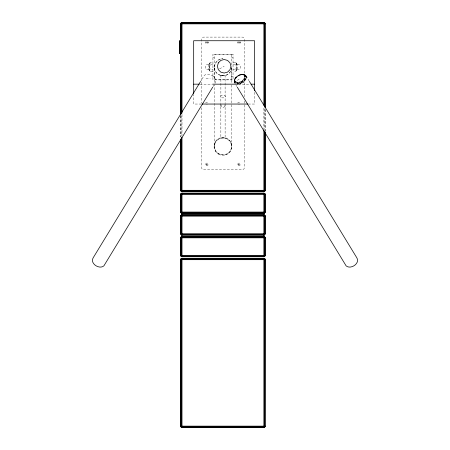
<?xml version="1.0" encoding="UTF-8"?>
<svg xmlns="http://www.w3.org/2000/svg" width="450" height="450" viewBox="0 0 450 450"><rect width="100%" height="100%" fill="white"/><g stroke="black" fill="none" stroke-linecap="round" stroke-linejoin="round"><path stroke-width="0.34" stroke-dasharray="2.25 1.69" d="M209.509 67.022L210.15 69.188L212.929 69.188M214.425 67.247C214.318 62.674 218.413 58.579 222.981 58.691A8.556 8.556 0 0 0 214.498 66.127A8.556 8.556 0 0 0 220.77 75.51A8.556 8.556 0 0 0 230.889 70.521C227.908 79.059 213.913 76.275 214.425 67.247L214.425 83.728M214.425 146.385C213.907 135.354 232.059 135.354 231.536 146.385C232.059 157.421 213.907 157.421 214.425 146.385L214.425 85.011M212.929 71.325L210.15 71.325L209.857 70.256L209.509 70.256L209.857 68.653M209.509 67.078L210.15 64.913A5.209 2.211 0 0 1 209.97 62.938L212.929 62.769M235.991 62.938A5.209 2.211 0 0 1 235.811 64.907L236.458 67.05L235.817 69.188L233.038 69.188M209.509 70.256L208.659 69.514L208.659 64.586L209.081 63.956L209.857 63.838L210.15 62.769A5.209 2.211 0 0 0 209.97 64.744L212.929 64.913M233.038 62.769L235.817 62.769L236.104 63.838L237.201 64.266L237.313 69.401L236.981 70.082L236.104 70.256L235.817 71.325L233.038 71.325M234.984 83.323L235.395 81.911L239.816 78.508M236.458 63.838L236.104 65.447M208.164 42.643C208.513 41.76 205.374 41.794 205.718 42.643M240.249 42.643C240.598 41.76 237.459 41.794 237.797 42.643M209.509 69.829L209.857 70.256M209.857 65.447L209.509 64.271L209.857 63.838M240.424 75.015L237.347 76.663L235.091 79.076C234.669 77.124 239.074 74.138 240.424 75.015L243.501 74.565L242.775 74.188L242.229 74.633L239.816 74.987L240.047 74.604M236.104 68.653L236.458 69.829L236.104 70.256M235.091 83.565C233.904 82.288 233.719 78.694 235.637 78.171L234.99 80.151L234.292 80.651L235.052 82.457L237.122 83.261L237.403 82.378C240.626 82.299 244.058 80.196 244.643 76.86L243.996 75.319L242.229 74.633M234.292 80.651L234.939 83.047M235.198 78.233L234.264 81.602L235.395 78.176M238.573 84.263C242.269 83.936 245.914 81.157 246.583 77.4C246.442 76.191 245.402 74.188 243.996 75.319M220.95 104.681C219.757 108.225 226.209 108.225 225.017 104.681M221.006 104.664L221.006 106.217M215.016 83.323C218.317 77.766 208.755 71.505 204.244 75.437L200.959 80.837M213.081 86.563L214.178 84.763M234.962 78.474L237.403 76.281L234.984 78.857M234.939 78.654L237.268 76.168L239.833 74.796L243.174 74.239M233.038 64.913L236.008 64.749M219.578 68.923L224.167 66.268M237.347 76.663L237.144 76.292L240.159 74.677M237.229 76.455L240.289 74.812L243.349 74.368M244.643 76.86L245.604 76.793L246.583 77.4M239.878 74.666L242.977 74.177L245.593 75.24L246.414 77.192C245.666 81.427 241.312 84.094 237.229 84.189M237.122 83.261C240.896 83.171 244.918 80.707 245.604 76.793L244.851 74.992L242.775 74.188M237.111 83.587C241.031 83.492 245.199 80.938 245.914 76.883L245.126 75.009M237.144 83.903C241.172 83.807 245.453 81.18 246.184 77.017L245.379 75.094M206.004 78.84L210.184 78.508M205.701 42.615L208.181 42.615M237.786 42.615L240.266 42.615M231.75 54.456L214.211 54.456L214.211 79.639L231.75 79.639L231.75 54.214M212.929 57.589L214.211 57.589M231.75 57.589L233.038 57.589M208.654 64.693C204.086 63.315 204.086 70.779 208.654 69.401M237.313 64.693C241.881 63.315 241.881 70.779 237.313 69.401M220.849 75.347L225.112 75.347L225.124 102.96M220.849 75.606L225.112 75.606M212.929 76.506L214.211 76.506M231.75 76.506L233.038 76.506M199.98 84.172L211.882 84.172M238.483 84.172L249.683 84.172M201.381 104.046L193.68 104.046L193.68 94.303M248.282 104.046L254.582 104.046L254.582 91.519M243.996 78.84L245.756 79.926M236.104 63.838L236.458 64.271M242.578 74.272L245.756 75.437L249.041 80.837M242.393 74.424L244.271 75.15L244.958 76.787C244.333 80.325 240.694 82.558 237.268 82.642L235.395 81.911L234.709 80.28M237.403 82.378L235.637 81.692L234.99 80.151M236.036 83.171L234.962 82.755L234.18 80.882M236.008 62.932L235.817 62.769A5.209 2.211 0 0 1 235.991 64.744M236.008 69.351L235.817 69.188A3.887 3.887 0 0 0 235.817 64.913M210.15 71.325L209.959 71.162A5.242 2.228 0 0 1 209.964 69.351L210.15 69.188A3.887 3.887 0 0 1 210.15 64.913M242.229 80.73L243.501 82.339M235.822 84.763L236.919 86.563M240.424 83.992L239.816 82.029M244.558 75.038L245.284 76.764C244.626 80.499 240.784 82.856 237.172 82.941L235.198 82.17L234.472 80.449M224.961 104.664L224.961 106.217M236.458 69.812L236.458 70.256M265.224 109.541L265.224 131.316M265.044 109.541L265.044 131.316M264.549 108.838L264.549 129.212M263.874 108.141L263.874 129.212M244.373 96.75L244.373 39.24A2.137 2.137 0 0 0 242.235 37.102L203.732 37.102A2.137 2.137 0 0 0 201.594 39.24L201.594 103.061M244.373 100.957L244.373 167.58A2.137 2.137 0 0 1 242.235 169.718L203.732 169.718A2.137 2.137 0 0 1 201.594 167.58L201.594 107.269M231.536 68.389L231.536 83.728M231.536 85.011L231.536 146.385A8.556 8.556 0 0 1 218.706 153.799A8.556 8.556 0 0 1 218.706 138.977A8.556 8.556 0 0 1 231.536 146.385M225.124 103.483L225.124 137.632L220.849 137.632L220.843 103.483M220.905 75.347L220.843 102.96M209.509 63.838L209.509 64.271M181.997 114.457L181.997 135.529M181.316 115.864L181.316 136.232M180.821 115.864L180.821 136.935M180.641 115.864L180.641 136.935M207.849 41.541A1.282 1.282 0 0 1 207.849 43.358A1.282 1.282 0 0 1 206.032 43.358A1.282 1.282 0 0 1 206.032 41.541M239.355 104.647A1.282 1.282 0 0 1 238.691 104.647M237.786 103.078A1.282 1.282 0 0 1 240.266 103.078M236.002 69.351A5.242 2.228 0 0 1 236.002 71.162M239.934 41.541A1.282 1.282 0 0 1 239.934 43.358A1.282 1.282 0 0 1 238.118 43.358A1.282 1.282 0 0 1 238.118 41.541M207.27 104.647A1.282 1.282 0 0 1 206.606 104.647M205.701 103.078A1.282 1.282 0 0 1 208.181 103.078M205.706 164.273C207.506 165.561 210.352 163.474 205.706 164.273M237.786 164.273C239.591 165.561 242.438 163.474 237.786 164.273M231.514 67.916L231.12 69.891A8.556 8.556 0 0 0 231.514 67.916M233.038 54.214L212.929 54.214L212.929 79.881L233.038 79.881L233.038 54.214M221.664 97.661A2.295 1.446 0 0 0 225.264 96.604A2.295 1.446 0 0 0 222.013 95.164A2.295 1.446 0 0 0 221.664 97.661M238.382 165.482A1.282 1.282 0 0 0 240.306 164.368A1.282 1.282 0 0 0 238.382 163.26A1.282 1.282 0 0 0 238.382 165.482M206.297 165.482A1.282 1.282 0 0 0 208.226 164.368A1.282 1.282 0 0 0 206.297 163.26A1.282 1.282 0 0 0 206.297 165.482M218.492 154.17A8.983 8.983 0 0 0 231.964 146.385A8.983 8.983 0 0 0 218.492 138.606A8.983 8.983 0 0 0 218.492 154.17"/><path stroke-width="0.67" d="M180.641 115.161L180.641 23.856L180.821 23.175L181.997 22.5L263.874 22.5L265.044 23.175L265.224 107.438M180.737 53.612L179.888 53.516L179.528 52.886L179.528 41.479L179.888 40.849L180.737 40.753M180.641 194.479L180.821 193.798L181.997 193.123L263.874 193.123L265.044 193.798L265.224 194.479L265.224 212.068L264.549 213.244L263.874 213.424L181.997 213.424L181.316 213.244L180.641 212.068L180.641 194.479L265.224 194.479M180.641 216.146L180.821 215.471L181.997 214.791L263.874 214.791L265.044 215.471L265.224 216.146L265.224 233.741L264.549 234.911L263.874 235.091L181.997 235.091L181.316 234.911L180.641 233.741L180.641 216.146L265.224 216.146M180.641 237.814L180.821 237.139L181.997 236.464L263.874 236.464L265.044 237.139L265.224 237.814L265.224 255.409L264.549 256.579L263.874 256.764L181.997 256.764L181.316 256.579L180.641 255.409L180.641 237.814L265.224 237.814M180.641 259.684L180.821 259.009L181.997 258.328L263.874 258.328L265.044 259.009L265.224 259.684L265.044 426.825L263.874 427.5L181.997 427.5L181.316 427.32L180.641 426.144L180.641 259.684L265.224 259.684M180.641 139.748L180.641 190.316L181.316 191.486L263.874 191.672L264.549 191.486L265.224 190.316L265.224 132.722M180.737 41.479L179.528 41.479L179.888 40.933L180.737 40.849M179.528 41.479L180.737 41.119M200.593 81.433L93.212 257.738C89.578 263.34 99.276 269.865 103.877 265.866L212.721 87.165M181.997 113.057L181.997 22.5L181.316 23.856L181.316 113.76M181.997 193.123L181.316 194.479L181.316 212.068L181.997 213.424L181.997 193.123L180.979 193.798L180.821 194.479L180.821 212.068L181.406 213.244L181.997 213.424M181.997 214.791L181.316 216.146L181.316 233.741L181.997 235.091L181.997 214.791L180.979 215.471L180.821 216.146L180.821 233.741L181.406 234.911L181.997 235.091M263.874 129.909L263.874 191.672L264.549 190.316L264.549 131.316M181.997 236.464L181.316 237.814L181.316 255.409L181.997 256.764L181.997 236.464L181.406 236.644L180.821 237.814L180.821 255.409L181.406 256.579L181.997 256.764M263.874 213.424L264.549 212.068L264.549 194.479L263.874 193.123L263.874 213.424L264.459 213.244L265.044 212.068L265.044 194.479L264.887 193.798L263.874 193.123M181.997 258.328L181.316 259.684L181.316 426.144L181.997 427.5L181.997 258.328L180.979 259.009L180.821 259.684L180.821 426.144L181.406 427.32L181.997 427.5M263.874 235.091L264.549 233.741L264.549 216.146L263.874 214.791L263.874 235.091L264.459 234.911L265.044 233.741L265.044 216.146L264.887 215.471L263.874 214.791M263.874 256.764L264.549 255.409L264.549 237.814L263.874 236.464L263.874 256.764L264.459 256.579L265.044 255.409L265.044 237.814L264.459 236.644L263.874 236.464M263.874 427.5L264.549 426.144L264.549 259.684L263.874 258.328L263.874 427.5L264.459 427.32L265.044 426.144L265.044 259.684L264.887 259.009L263.874 258.328M181.997 22.5L180.979 23.175L180.821 23.856L180.821 114.457M263.874 191.672L264.459 191.486L265.044 190.316L265.044 132.019M181.316 22.68L264.549 22.68M180.821 23.175L265.044 23.175M180.641 23.856L265.224 23.856M180.737 53.516L179.888 53.432L179.528 52.886L180.737 52.886M180.737 53.246L179.528 52.886M193.68 84.172L199.282 84.172M212.58 84.172L237.78 84.172M251.083 84.172L254.582 84.172M202.078 104.046L247.579 104.046M180.641 190.316L265.224 190.316M180.821 190.991L265.044 190.991M181.316 191.486L264.549 191.486M181.316 193.303L264.549 193.303M180.821 193.798L265.044 193.798M180.641 212.068L265.224 212.068M180.821 212.749L265.044 212.749M181.316 213.244L264.549 213.244M181.316 214.976L264.549 214.976M180.821 215.471L265.044 215.471M180.641 233.741L265.224 233.741M180.821 234.416L265.044 234.416M181.316 234.911L264.549 234.911M181.316 236.644L264.549 236.644M180.821 237.139L265.044 237.139M180.641 255.409L265.224 255.409M180.821 256.084L265.044 256.084M181.316 256.579L264.549 256.579M181.316 258.514L264.549 258.514M180.821 259.009L265.044 259.009M180.641 426.144L265.224 426.144M180.821 426.825L265.044 426.825M181.316 427.32L264.549 427.32M263.874 105.328L263.874 22.5L264.887 23.175L265.044 23.856L265.044 107.438M181.997 137.638L181.997 191.672L181.406 191.486L180.821 190.316L180.821 139.044M263.874 22.5L264.549 23.856L264.549 106.734M181.997 191.672L181.316 190.316L181.316 137.638M249.407 81.433L356.788 257.738C360.422 263.34 350.724 269.865 346.123 265.866L237.279 87.165M254.582 90.827L254.582 40.736L193.68 40.736L193.68 93.763M180.253 40.753L180.253 53.612M179.888 40.849L179.888 53.516M179.623 41.119L179.623 53.246M218.312 62.887L217.401 66.268L218.312 69.654L220.787 72.129L224.167 73.035L227.554 72.129L230.029 69.654L230.934 66.268L230.029 62.887L227.554 60.413L224.167 59.501L220.787 60.413L218.312 62.887"/></g></svg>
